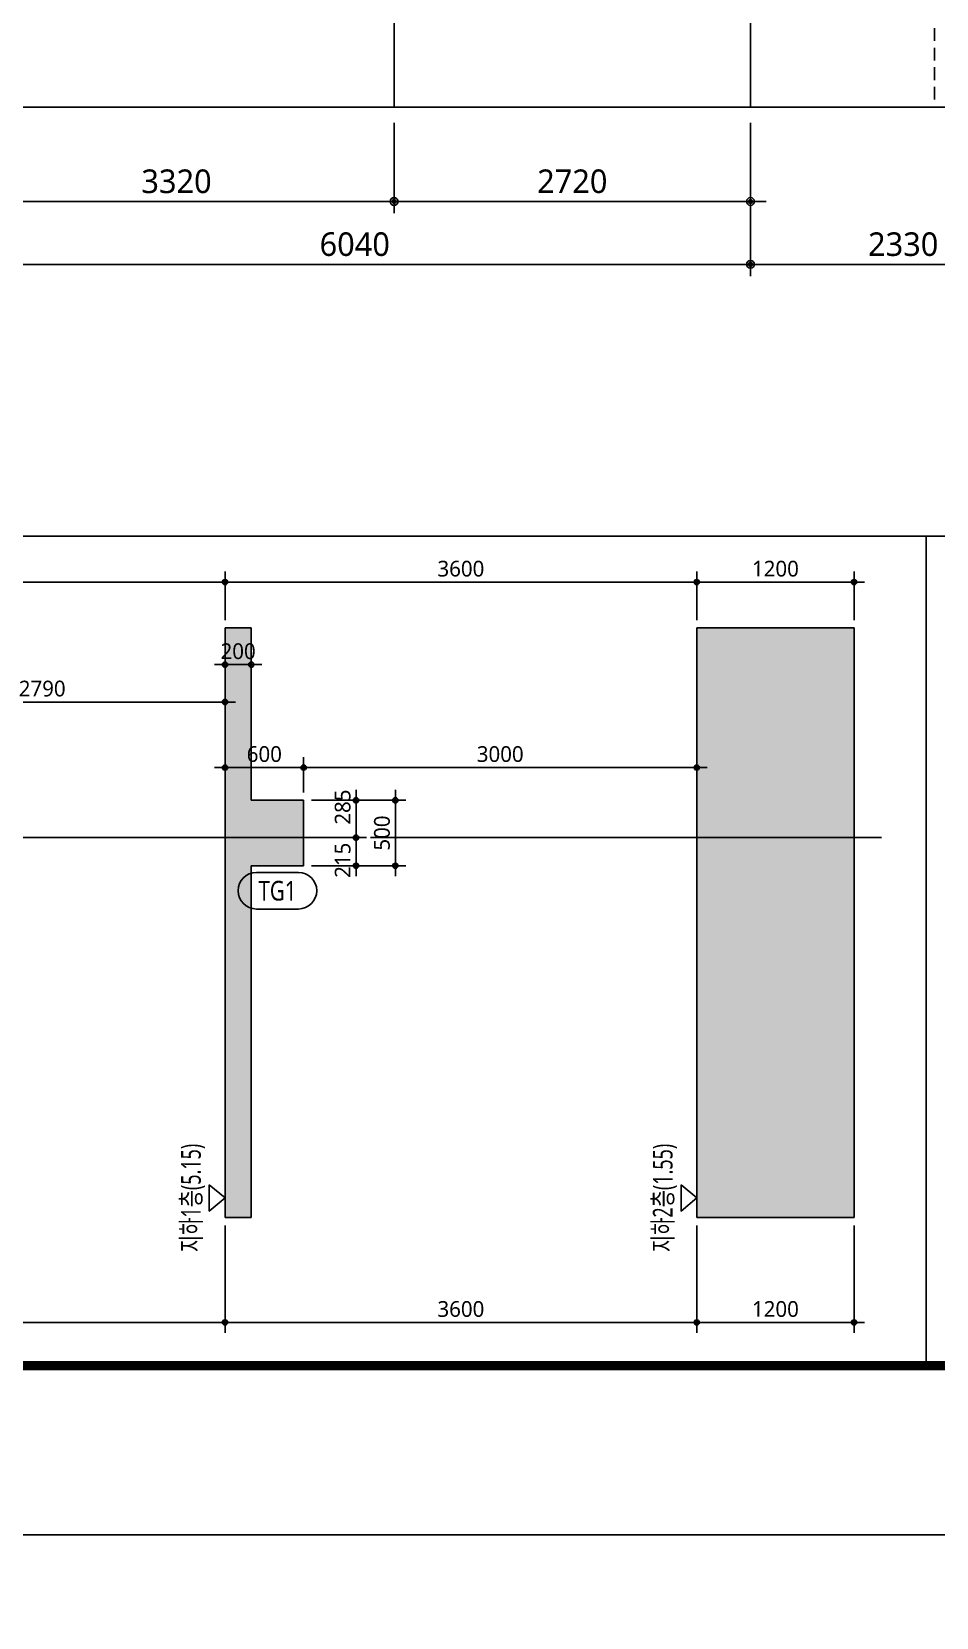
# Model space of a CAD drawing. Header units: millimetres. Extents: x 350420 to 672135, y -312840 to -44390.
# Drawn here: x 532805 to 539707, y -80660 to -68560 of the extents above; entities that cross this region are included whole.
import ezdxf
from ezdxf.enums import TextEntityAlignment as Align
from ezdxf.xclip import XClip

# ---------------------------------------------------------------- set-up
doc = ezdxf.new("R2010")
doc.units = ezdxf.units.MM
doc.header["$LTSCALE"] = 65
doc.header["$XCLIPFRAME"] = 0
doc.linetypes.add('CEN', pattern=[62, 60, -1, 0, -1])
doc.linetypes.add('XS-지하주차장$0$HID', pattern=[2.3, 1.5, -0.8])
doc.layers.get('Defpoints').update_dxf_attribs({"color": 145})
for name, color, linetype in [('253', 253, 'Continuous'), ('CEN', 1, 'CEN'), ('DIM', 7, 'Continuous'), ('FORM_고양장항A-1BL-S-성능$0$FORM', 7, 'Continuous'), ('LEADER', 7, 'Continuous'), ('M', 7, 'Continuous'), ('NAME-B', 6, 'Continuous'), ('SEC', 2, 'Continuous'), ('XS-지하주차장$0$G', 4, 'XS-지하주차장$0$HID')]:
    doc.layers.add(name, color=color, linetype=linetype)
for name, color, linetype, plot in [('DEFPOINT', 144, 'Continuous', False), ('FORM_고양장항A-1BL-S-성능$0$DEFPOINT', 144, 'Continuous', False), ('XS-지하주차장$0$1215', 181, 'XS-지하주차장$0$HID', False)]:
    doc.layers.add(name, color=color, linetype=linetype, plot=plot)
doc.layers.add('TEXT', color=3, linetype='Continuous', lineweight=9)
doc.styles.add('맑은고딕', font='malgun.ttf')
doc.dimstyles.new('DIM_40', dxfattribs={"dimscale": 40, "dimtxt": 3, "dimasz": 1, "dimexe": 2, "dimexo": 1.5, "dimgap": 1, "dimtad": 1, "dimdec": 0, "dimzin": 0, "dimdsep": 46, "dimtxsty": '맑은고딕', "dimblk1": 'DIMDOT', "dimblk2": 'DIMDOT', "dimsah": 1, "dimcen": 0.09, "dimdle": 2, "dimclrd": 7, "dimclre": 7, "dimclrt": 6, "dimadec": 0, "dimazin": 0, "dimtfac": 1, "dimtdec": 0, "dimtix": 1, "dimtmove": 2, "dimatfit": 3, "dimldrblk": 'DIMDOT', "dimfxl": 0, "dimtolj": 1, "dimtzin": 0, "dimarcsym": 0})
doc.dimstyles.new('DIM_60', dxfattribs={"dimscale": 60, "dimtxt": 3, "dimasz": 1, "dimexe": 1.5, "dimexo": 2, "dimgap": 1, "dimtad": 1, "dimdec": 0, "dimzin": 0, "dimdsep": 46, "dimtxsty": '맑은고딕', "dimblk1": 'DIMDOT', "dimblk2": 'DIMDOT', "dimsah": 1, "dimcen": 0.09, "dimdle": 2, "dimclrd": 7, "dimclre": 7, "dimclrt": 3, "dimadec": 0, "dimazin": 0, "dimtfac": 1, "dimtdec": 0, "dimtix": 1, "dimtmove": 2, "dimatfit": 3, "dimldrblk": 'DIMDOT', "dimfxl": 0, "dimtolj": 1, "dimtzin": 0, "dimarcsym": 0})

# ---------------------------------------------------------------- blocks, each defined once
blk = doc.blocks.new('XS-지하주차장')
at = {"layer": 'XS-지하주차장$0$1215'}
blk.add_line((429311, -23852), (653968, 164077), dxfattribs=at)
at = {"layer": 'XS-지하주차장$0$G'}
blk.add_line((644610, 143025), (640110, 143025), dxfattribs=at)
blk = doc.blocks.new('DIMDOT')
at = {"layer": 'DIM', "linetype": 'Continuous'}
blk.add_line((-2, 0), (2, 0), dxfattribs=at)
for radius in [0.5, 0.25]:
    blk.add_circle((0, 0), radius, dxfattribs=at)
blk = doc.blocks.new('*D1194')
at = {"layer": 'Defpoints', "color": 0, "linetype": 'Continuous', "transparency": 16777216}
for p in [(532250, -69135), (538290, -69135), (538290, -70335)]:
    blk.add_point(p, dxfattribs=at)
at = {"layer": 'DIM', "color": 7, "linetype": 'Continuous', "lineweight": -2, "transparency": 16777216}
for p, q in [((532250, -69255), (532250, -70425)), ((538290, -69255), (538290, -70425)), ((532310, -70335), (538230, -70335))]:
    blk.add_line(p, q, dxfattribs=at)
at = {"layer": 'DIM', "color": 7, "linetype": 'Continuous', "lineweight": -2, "transparency": 16777216, "xscale": 60, "yscale": 60, "zscale": 60, "rotation": 180}
blk.add_blockref('DIMDOT', (532250, -70335), dxfattribs=at)
at = {"layer": 'DIM', "color": 7, "linetype": 'Continuous', "lineweight": -2, "transparency": 16777216, "xscale": 60, "yscale": 60, "zscale": 60}
blk.add_blockref('DIMDOT', (538290, -70335), dxfattribs=at)
at = {"layer": 'DIM', "color": 3, "linetype": 'Continuous', "transparency": 16777216, "insert": (535270, -70182), "char_height": 180, "attachment_point": 5, "style": '맑은고딕'}
blk.add_mtext('\\A1;6040', dxfattribs=at)
blk = doc.blocks.new('*D1195')
at = {"layer": 'Defpoints', "color": 0, "linetype": 'Continuous', "transparency": 16777216}
for p in [(535570, -69135), (538290, -69135), (538290, -69855)]:
    blk.add_point(p, dxfattribs=at)
at = {"layer": 'DIM', "color": 7, "linetype": 'Continuous', "lineweight": -2, "transparency": 16777216}
for p, q in [((535570, -69255), (535570, -69945)), ((538290, -69255), (538290, -69945)), ((535630, -69855), (538230, -69855))]:
    blk.add_line(p, q, dxfattribs=at)
at = {"layer": 'DIM', "color": 7, "linetype": 'Continuous', "lineweight": -2, "transparency": 16777216, "xscale": 60, "yscale": 60, "zscale": 60, "rotation": 180}
blk.add_blockref('DIMDOT', (535570, -69855), dxfattribs=at)
at = {"layer": 'DIM', "color": 7, "linetype": 'Continuous', "lineweight": -2, "transparency": 16777216, "xscale": 60, "yscale": 60, "zscale": 60}
blk.add_blockref('DIMDOT', (538290, -69855), dxfattribs=at)
at = {"layer": 'DIM', "color": 3, "linetype": 'Continuous', "transparency": 16777216, "insert": (536930, -69702), "char_height": 180, "attachment_point": 5, "style": '맑은고딕'}
blk.add_mtext('\\A1;2720', dxfattribs=at)
blk = doc.blocks.new('*D1196')
at = {"layer": 'Defpoints', "color": 0, "linetype": 'Continuous', "transparency": 16777216}
for p in [(532250, -69135), (535570, -69135), (532250, -69855)]:
    blk.add_point(p, dxfattribs=at)
at = {"layer": 'DIM', "color": 7, "linetype": 'Continuous', "lineweight": -2, "transparency": 16777216}
for p, q in [((532250, -69255), (532250, -69945)), ((535570, -69255), (535570, -69945)), ((535510, -69855), (532310, -69855))]:
    blk.add_line(p, q, dxfattribs=at)
at = {"layer": 'DIM', "color": 7, "linetype": 'Continuous', "lineweight": -2, "transparency": 16777216, "xscale": 60, "yscale": 60, "zscale": 60, "rotation": 180}
blk.add_blockref('DIMDOT', (532250, -69855), dxfattribs=at)
at = {"layer": 'DIM', "color": 7, "linetype": 'Continuous', "lineweight": -2, "transparency": 16777216, "xscale": 60, "yscale": 60, "zscale": 60}
blk.add_blockref('DIMDOT', (535570, -69855), dxfattribs=at)
at = {"layer": 'DIM', "color": 3, "linetype": 'Continuous', "transparency": 16777216, "insert": (533910, -69702), "char_height": 180, "attachment_point": 5, "style": '맑은고딕'}
blk.add_mtext('\\A1;3320', dxfattribs=at)
blk = doc.blocks.new('*D1197')
at = {"layer": 'Defpoints', "color": 0, "linetype": 'Continuous', "transparency": 16777216}
for p in [(538290, -69135), (540620, -69135), (538290, -70335)]:
    blk.add_point(p, dxfattribs=at)
at = {"layer": 'DIM', "color": 7, "linetype": 'Continuous', "lineweight": -2, "transparency": 16777216}
for p, q in [((538290, -69255), (538290, -70425)), ((540620, -69255), (540620, -70425)), ((540560, -70335), (538350, -70335))]:
    blk.add_line(p, q, dxfattribs=at)
at = {"layer": 'DIM', "color": 7, "linetype": 'Continuous', "lineweight": -2, "transparency": 16777216, "xscale": 60, "yscale": 60, "zscale": 60, "rotation": 180}
blk.add_blockref('DIMDOT', (538290, -70335), dxfattribs=at)
at = {"layer": 'DIM', "color": 7, "linetype": 'Continuous', "lineweight": -2, "transparency": 16777216, "xscale": 60, "yscale": 60, "zscale": 60}
blk.add_blockref('DIMDOT', (540620, -70335), dxfattribs=at)
at = {"layer": 'DIM', "color": 3, "linetype": 'Continuous', "transparency": 16777216, "insert": (539455, -70182), "char_height": 180, "attachment_point": 5, "style": '맑은고딕'}
blk.add_mtext('\\A1;2330', dxfattribs=at)
blk = doc.blocks.new('FORM_고양장항A-1BL-S-성능')
at = {"layer": 'FORM_고양장항A-1BL-S-성능$0$DEFPOINT'}
blk.add_lwpolyline([(0, 594), (0, 0), (841, 0), (841, 594), (0, 594)], dxfattribs=at)
at = {"layer": 'FORM_고양장항A-1BL-S-성능$0$FORM'}
for points in [[(25, 573), (25, 21), (757, 21), (757, 573)], [(26, 572), (26, 22), (756, 22), (756, 572)]]:
    blk.add_lwpolyline(points, close=True, dxfattribs=at)
at = {"layer": 'FORM_고양장항A-1BL-S-성능$0$FORM', "const_width": 1}
blk.add_lwpolyline([(25.5, 572.5), (25.5, 21.5), (756.5, 21.5), (756.5, 572.5)], close=True, dxfattribs=at)
blk = doc.blocks.new('*D1013')
at = {"layer": 'Defpoints', "color": 0, "transparency": 16777216}
for p in [(537880, -77610), (539080, -77610), (539080, -78410)]:
    blk.add_point(p, dxfattribs=at)
at = {"layer": 'DIM', "color": 7, "lineweight": -2, "transparency": 16777216}
for p, q in [((537880, -77670), (537880, -78490)), ((539080, -77670), (539080, -78490)), ((537920, -78410), (539040, -78410))]:
    blk.add_line(p, q, dxfattribs=at)
at = {"layer": 'DIM', "color": 7, "lineweight": -2, "transparency": 16777216, "xscale": 40, "yscale": 40, "zscale": 40, "rotation": 180}
blk.add_blockref('DIMDOT', (537880, -78410), dxfattribs=at)
at = {"layer": 'DIM', "color": 7, "lineweight": -2, "transparency": 16777216, "xscale": 40, "yscale": 40, "zscale": 40}
blk.add_blockref('DIMDOT', (539080, -78410), dxfattribs=at)
at = {"layer": 'DIM', "color": 6, "transparency": 16777216, "insert": (538480, -78308), "char_height": 120, "attachment_point": 5, "style": '맑은고딕'}
blk.add_mtext('\\A1;1200', dxfattribs=at)
blk = doc.blocks.new('*D1014')
at = {"layer": 'Defpoints', "color": 0, "transparency": 16777216}
for p in [(534280, -77610), (537880, -77610), (534280, -78410)]:
    blk.add_point(p, dxfattribs=at)
at = {"layer": 'DIM', "color": 7, "lineweight": -2, "transparency": 16777216}
for p, q in [((534280, -77670), (534280, -78490)), ((537880, -77670), (537880, -78490)), ((537840, -78410), (534320, -78410))]:
    blk.add_line(p, q, dxfattribs=at)
at = {"layer": 'DIM', "color": 7, "lineweight": -2, "transparency": 16777216, "xscale": 40, "yscale": 40, "zscale": 40, "rotation": 180}
blk.add_blockref('DIMDOT', (534280, -78410), dxfattribs=at)
at = {"layer": 'DIM', "color": 7, "lineweight": -2, "transparency": 16777216, "xscale": 40, "yscale": 40, "zscale": 40}
blk.add_blockref('DIMDOT', (537880, -78410), dxfattribs=at)
at = {"layer": 'DIM', "color": 6, "transparency": 16777216, "insert": (536080, -78308), "char_height": 120, "attachment_point": 5, "style": '맑은고딕'}
blk.add_mtext('\\A1;3600', dxfattribs=at)
blk = doc.blocks.new('*D1020')
at = {"layer": 'Defpoints', "color": 0, "transparency": 16777216}
for p in [(530030, -77610), (534280, -77610), (534280, -78410)]:
    blk.add_point(p, dxfattribs=at)
at = {"layer": 'DIM', "color": 7, "lineweight": -2, "transparency": 16777216}
for p, q in [((530030, -77670), (530030, -78490)), ((534280, -77670), (534280, -78490)), ((530070, -78410), (534240, -78410))]:
    blk.add_line(p, q, dxfattribs=at)
at = {"layer": 'DIM', "color": 7, "lineweight": -2, "transparency": 16777216, "xscale": 40, "yscale": 40, "zscale": 40, "rotation": 180}
blk.add_blockref('DIMDOT', (530030, -78410), dxfattribs=at)
at = {"layer": 'DIM', "color": 7, "lineweight": -2, "transparency": 16777216, "xscale": 40, "yscale": 40, "zscale": 40}
blk.add_blockref('DIMDOT', (534280, -78410), dxfattribs=at)
at = {"layer": 'DIM', "color": 6, "transparency": 16777216, "insert": (532155, -78308), "char_height": 120, "attachment_point": 5, "style": '맑은고딕'}
blk.add_mtext('\\A1;4250', dxfattribs=at)
blk = doc.blocks.new('*D1021')
at = {"layer": 'Defpoints', "color": 0, "transparency": 16777216}
for p in [(534280, -74175), (534280, -74425), (534880, -74425)]:
    blk.add_point(p, dxfattribs=at)
at = {"layer": 'DIM', "color": 7, "lineweight": -2, "transparency": 16777216}
for p, q in [((534280, -74365), (534280, -74095)), ((534840, -74175), (534320, -74175)), ((534880, -74365), (534880, -74095))]:
    blk.add_line(p, q, dxfattribs=at)
at = {"layer": 'DIM', "color": 7, "lineweight": -2, "transparency": 16777216, "xscale": 40, "yscale": 40, "zscale": 40, "rotation": 180}
blk.add_blockref('DIMDOT', (534280, -74175), dxfattribs=at)
at = {"layer": 'DIM', "color": 7, "lineweight": -2, "transparency": 16777216, "xscale": 40, "yscale": 40, "zscale": 40}
blk.add_blockref('DIMDOT', (534880, -74175), dxfattribs=at)
at = {"layer": 'DIM', "color": 6, "transparency": 16777216, "insert": (534580, -74073), "char_height": 120, "attachment_point": 5, "style": '맑은고딕'}
blk.add_mtext('\\A1;600', dxfattribs=at)
blk = doc.blocks.new('*D1023')
at = {"layer": 'Defpoints', "color": 0, "transparency": 16777216}
for p in [(534880, -74710), (535280, -74710), (534880, -74925)]:
    blk.add_point(p, dxfattribs=at)
at = {"layer": 'DIM', "color": 7, "lineweight": -2, "transparency": 16777216}
for p, q in [((535280, -74670), (535280, -74630)), ((534940, -74710), (535360, -74710)), ((535280, -74925), (535280, -74710)), ((534940, -74925), (535360, -74925)), ((535280, -74965), (535280, -75005))]:
    blk.add_line(p, q, dxfattribs=at)
at = {"layer": 'DIM', "color": 7, "lineweight": -2, "transparency": 16777216, "xscale": 40, "yscale": 40, "zscale": 40}
for p, rotation in [((535280, -74710), 270), ((535280, -74925), 90)]:
    blk.add_blockref('DIMDOT', p, dxfattribs=dict(at, rotation=rotation))
at = {"layer": 'DIM', "color": 6, "transparency": 16777216, "insert": (535178, -74883), "char_height": 120, "attachment_point": 5, "rotation": 90, "style": '맑은고딕'}
blk.add_mtext('\\A1;215', dxfattribs=at)
blk = doc.blocks.new('*D1024')
at = {"layer": 'Defpoints', "color": 0, "transparency": 16777216}
for p in [(534880, -74425), (535580, -74425), (534880, -74925)]:
    blk.add_point(p, dxfattribs=at)
at = {"layer": 'DIM', "color": 7, "lineweight": -2, "transparency": 16777216}
for p, q in [((534940, -74425), (535660, -74425)), ((535580, -74885), (535580, -74465)), ((534940, -74925), (535660, -74925))]:
    blk.add_line(p, q, dxfattribs=at)
at = {"layer": 'DIM', "color": 7, "lineweight": -2, "transparency": 16777216, "xscale": 40, "yscale": 40, "zscale": 40}
for p, rotation in [((535580, -74425), 90), ((535580, -74925), 270)]:
    blk.add_blockref('DIMDOT', p, dxfattribs=dict(at, rotation=rotation))
at = {"layer": 'DIM', "color": 6, "transparency": 16777216, "insert": (535478, -74675), "char_height": 120, "attachment_point": 5, "rotation": 90, "style": '맑은고딕'}
blk.add_mtext('\\A1;500', dxfattribs=at)
blk = doc.blocks.new('*D1025')
at = {"layer": 'Defpoints', "color": 0, "transparency": 16777216}
for p in [(534880, -74425), (534880, -74710), (535280, -74710)]:
    blk.add_point(p, dxfattribs=at)
at = {"layer": 'DIM', "color": 7, "lineweight": -2, "transparency": 16777216}
for p, q in [((534940, -74425), (535360, -74425)), ((535280, -74465), (535280, -74670)), ((534940, -74710), (535360, -74710))]:
    blk.add_line(p, q, dxfattribs=at)
at = {"layer": 'DIM', "color": 7, "lineweight": -2, "transparency": 16777216, "xscale": 40, "yscale": 40, "zscale": 40}
for p, rotation in [((535280, -74425), 90), ((535280, -74710), 270)]:
    blk.add_blockref('DIMDOT', p, dxfattribs=dict(at, rotation=rotation))
at = {"layer": 'DIM', "color": 6, "transparency": 16777216, "insert": (535178, -74477), "char_height": 120, "attachment_point": 5, "rotation": 90, "style": '맑은고딕'}
blk.add_mtext('\\A1;285', dxfattribs=at)
blk = doc.blocks.new('*D1038')
at = {"layer": 'Defpoints', "color": 0, "transparency": 16777216}
for p in [(528830, -72760), (528830, -73110), (534280, -73110)]:
    blk.add_point(p, dxfattribs=at)
at = {"layer": 'DIM', "color": 7, "lineweight": -2, "transparency": 16777216}
for p, q in [((528830, -73050), (528830, -72680)), ((534280, -73050), (534280, -72680)), ((534240, -72760), (528870, -72760))]:
    blk.add_line(p, q, dxfattribs=at)
at = {"layer": 'DIM', "color": 7, "lineweight": -2, "transparency": 16777216, "xscale": 40, "yscale": 40, "zscale": 40, "rotation": 180}
blk.add_blockref('DIMDOT', (528830, -72760), dxfattribs=at)
at = {"layer": 'DIM', "color": 7, "lineweight": -2, "transparency": 16777216, "xscale": 40, "yscale": 40, "zscale": 40}
blk.add_blockref('DIMDOT', (534280, -72760), dxfattribs=at)
at = {"layer": 'DIM', "color": 6, "transparency": 16777216, "insert": (531555, -72658), "char_height": 120, "attachment_point": 5, "style": '맑은고딕'}
blk.add_mtext('\\A1;5450', dxfattribs=at)
blk = doc.blocks.new('*D1039')
at = {"layer": 'Defpoints', "color": 0, "transparency": 16777216}
for p in [(537880, -72760), (534280, -73110), (537880, -73110)]:
    blk.add_point(p, dxfattribs=at)
at = {"layer": 'DIM', "color": 7, "lineweight": -2, "transparency": 16777216}
for p, q in [((534280, -73050), (534280, -72680)), ((537880, -73050), (537880, -72680)), ((534320, -72760), (537840, -72760))]:
    blk.add_line(p, q, dxfattribs=at)
at = {"layer": 'DIM', "color": 7, "lineweight": -2, "transparency": 16777216, "xscale": 40, "yscale": 40, "zscale": 40, "rotation": 180}
blk.add_blockref('DIMDOT', (534280, -72760), dxfattribs=at)
at = {"layer": 'DIM', "color": 7, "lineweight": -2, "transparency": 16777216, "xscale": 40, "yscale": 40, "zscale": 40}
blk.add_blockref('DIMDOT', (537880, -72760), dxfattribs=at)
at = {"layer": 'DIM', "color": 6, "transparency": 16777216, "insert": (536080, -72658), "char_height": 120, "attachment_point": 5, "style": '맑은고딕'}
blk.add_mtext('\\A1;3600', dxfattribs=at)
blk = doc.blocks.new('*D1040')
at = {"layer": 'Defpoints', "color": 0, "transparency": 16777216}
for p in [(537880, -72760), (537880, -73110), (539080, -73110)]:
    blk.add_point(p, dxfattribs=at)
at = {"layer": 'DIM', "color": 7, "lineweight": -2, "transparency": 16777216}
for p, q in [((537880, -73050), (537880, -72680)), ((539080, -73050), (539080, -72680)), ((539040, -72760), (537920, -72760))]:
    blk.add_line(p, q, dxfattribs=at)
at = {"layer": 'DIM', "color": 7, "lineweight": -2, "transparency": 16777216, "xscale": 40, "yscale": 40, "zscale": 40, "rotation": 180}
blk.add_blockref('DIMDOT', (537880, -72760), dxfattribs=at)
at = {"layer": 'DIM', "color": 7, "lineweight": -2, "transparency": 16777216, "xscale": 40, "yscale": 40, "zscale": 40}
blk.add_blockref('DIMDOT', (539080, -72760), dxfattribs=at)
at = {"layer": 'DIM', "color": 6, "transparency": 16777216, "insert": (538480, -72658), "char_height": 120, "attachment_point": 5, "style": '맑은고딕'}
blk.add_mtext('\\A1;1200', dxfattribs=at)
blk = doc.blocks.new('*D1041')
at = {"layer": 'Defpoints', "color": 0, "transparency": 16777216}
for p in [(534280, -73390), (534280, -73590), (534480, -73590)]:
    blk.add_point(p, dxfattribs=at)
at = {"layer": 'DIM', "color": 7, "lineweight": -2, "transparency": 16777216}
for p, q in [((534280, -73530), (534280, -73310)), ((534480, -73530), (534480, -73310)), ((534240, -73390), (534200, -73390)), ((534480, -73390), (534280, -73390)), ((534520, -73390), (534560, -73390))]:
    blk.add_line(p, q, dxfattribs=at)
at = {"layer": 'DIM', "color": 7, "lineweight": -2, "transparency": 16777216, "xscale": 40, "yscale": 40, "zscale": 40}
blk.add_blockref('DIMDOT', (534280, -73390), dxfattribs=at)
at = {"layer": 'DIM', "color": 7, "lineweight": -2, "transparency": 16777216, "xscale": 40, "yscale": 40, "zscale": 40, "rotation": 180}
blk.add_blockref('DIMDOT', (534480, -73390), dxfattribs=at)
at = {"layer": 'DIM', "color": 6, "transparency": 16777216, "insert": (534380, -73288), "char_height": 120, "attachment_point": 5, "style": '맑은고딕'}
blk.add_mtext('\\A1;200', dxfattribs=at)
blk = doc.blocks.new('*D1044')
at = {"layer": 'Defpoints', "color": 0, "transparency": 16777216}
for p in [(534280, -73675), (531490, -73925), (534280, -73925)]:
    blk.add_point(p, dxfattribs=at)
at = {"layer": 'DIM', "color": 7, "lineweight": -2, "transparency": 16777216}
for p, q in [((531490, -73865), (531490, -73595)), ((531530, -73675), (534240, -73675)), ((534280, -73865), (534280, -73595))]:
    blk.add_line(p, q, dxfattribs=at)
at = {"layer": 'DIM', "color": 7, "lineweight": -2, "transparency": 16777216, "xscale": 40, "yscale": 40, "zscale": 40, "rotation": 180}
blk.add_blockref('DIMDOT', (531490, -73675), dxfattribs=at)
at = {"layer": 'DIM', "color": 7, "lineweight": -2, "transparency": 16777216, "xscale": 40, "yscale": 40, "zscale": 40}
blk.add_blockref('DIMDOT', (534280, -73675), dxfattribs=at)
at = {"layer": 'DIM', "color": 6, "transparency": 16777216, "insert": (532885, -73573), "char_height": 120, "attachment_point": 5, "style": '맑은고딕'}
blk.add_mtext('\\A1;2790', dxfattribs=at)
blk = doc.blocks.new('*D1045')
at = {"layer": 'Defpoints', "color": 0, "transparency": 16777216}
for p in [(537880, -74175), (534880, -74425), (537880, -74425)]:
    blk.add_point(p, dxfattribs=at)
at = {"layer": 'DIM', "color": 7, "lineweight": -2, "transparency": 16777216}
for p, q in [((534880, -74365), (534880, -74095)), ((534920, -74175), (537840, -74175)), ((537880, -74365), (537880, -74095))]:
    blk.add_line(p, q, dxfattribs=at)
at = {"layer": 'DIM', "color": 7, "lineweight": -2, "transparency": 16777216, "xscale": 40, "yscale": 40, "zscale": 40, "rotation": 180}
blk.add_blockref('DIMDOT', (534880, -74175), dxfattribs=at)
at = {"layer": 'DIM', "color": 7, "lineweight": -2, "transparency": 16777216, "xscale": 40, "yscale": 40, "zscale": 40}
blk.add_blockref('DIMDOT', (537880, -74175), dxfattribs=at)
at = {"layer": 'DIM', "color": 6, "transparency": 16777216, "insert": (536380, -74073), "char_height": 120, "attachment_point": 5, "style": '맑은고딕'}
blk.add_mtext('\\A1;3000', dxfattribs=at)

msp = doc.modelspace()

# ---------------------------------------------------------------- hatches: boundary and pattern name
at = {"layer": '253'}
h = msp.add_hatch(color=256, dxfattribs=at)
h.dxf.hatch_style = 1
h.paths.add_polyline_path([(534480, -77610), (534280, -77610), (534280, -73110), (534480, -73110), (534480, -74425), (534880, -74425), (534880, -74925), (534480, -74925)])
h = msp.add_hatch(color=256, dxfattribs=at)
h.dxf.hatch_style = 1
h.paths.add_polyline_path([(539080, -77610), (537880, -77610), (537880, -73110), (539080, -73110)])

# ---------------------------------------------------------------- linework, layer by layer
for p, q in [((534480, -73110), (534280, -73110)), ((539080, -73110), (537880, -73110)), ((534480, -77610), (534280, -77610)), ((539080, -77610), (537880, -77610))]:
    msp.add_line(p, q, dxfattribs=at)
at = {"layer": 'CEN'}
for p, q in [((535570, -67635), (535570, -69135)), ((538290, -67635), (538290, -69135)), ((534280, -73110), (534280, -77610)), ((537880, -73110), (537880, -77610)), ((527330, -74710), (539295, -74710))]:
    msp.add_line(p, q, dxfattribs=at)
at = {"layer": 'DEFPOINT'}
for points in [[(510830, -46510), (542870, -46510), (542870, -70335), (510830, -70335)], [(512630, -47710), (541070, -47710), (541070, -69135), (512630, -69135)]]:
    msp.add_lwpolyline(points, close=True, dxfattribs=at)
at = {"layer": 'LEADER', "color": 7}
msp.add_line((539630, -78710), (539630, -72410), dxfattribs=at)
msp.add_lwpolyline([(540130, -72410), (526630, -72410), (526630, -78710), (540130, -78710)], close=True, dxfattribs=at)
at = {"layer": 'LEADER'}
for points in [[(534160, -77360), (534280, -77460), (534160, -77560)], [(537760, -77360), (537880, -77460), (537760, -77560)]]:
    msp.add_lwpolyline(points, close=True, dxfattribs=at)
at = {"layer": 'M'}
msp.add_lwpolyline([(534520, -74975), (534840, -74975, -1), (534840, -75255), (534520, -75255, -1)], format="xyb", close=True, dxfattribs=at)
at = {"layer": 'SEC'}
for p, q in [((534280, -77610), (534280, -73110)), ((534480, -73110), (534480, -74425)), ((537880, -73110), (537880, -77610)), ((539080, -73110), (539080, -77610)), ((534480, -74425), (534880, -74425)), ((534880, -74925), (534880, -74425)), ((534480, -74925), (534480, -77610)), ((534480, -74925), (534880, -74925))]:
    msp.add_line(p, q, dxfattribs=at)

# ---------------------------------------------------------------- block references
at = {"xscale": 60, "yscale": 60, "zscale": 60}
msp.add_blockref('FORM_고양장항A-1BL-S-성능', (508270, -80030), dxfattribs=at)
ref = msp.add_blockref('XS-지하주차장', (682720, -712245), dxfattribs=dict(rotation=90))
XClip(ref).set_block_clipping_path([(643110.0000000001, 141650.0000000187), (664534.9999999981, 170090.00000001)])

# ---------------------------------------------------------------- texts
at = {"layer": 'NAME-B', "style": '맑은고딕', "width": 0.8}
msp.add_text('TG1', height=150, dxfattribs=at).set_placement((534680, -75115), align=Align.MIDDLE)
at = {"layer": 'TEXT', "style": '맑은고딕', "width": 0.7}
for s, p in [('지하1층(5.15)', (534020, -77460)), ('지하2층(1.55)', (537620, -77460))]:
    msp.add_text(s, height=150, rotation=90, dxfattribs=at).set_placement(p, align=Align.MIDDLE_CENTER)

# ---------------------------------------------------------------- dimensions: what is measured, and where the dimension line sits
at = {"layer": 'DIM', "linetype": 'Continuous'}
for base, p1, picture, middle in [((538290, -70335), (532250, -69135), '*D1194', (535270, -70182)), ((538290, -69855), (535570, -69135), '*D1195', (536930, -69702))]:
    dim = msp.add_linear_dim(base=base, p1=p1, p2=(538290, -69135), dimstyle='DIM_60', dxfattribs=at)
    dim.commit()
    dim.dimension.update_dxf_attribs({"geometry": picture, "text_midpoint": middle})
for base, p1, p2, picture, middle in [((532250, -69855), (535570, -69135), (532250, -69135), '*D1196', (533910, -69702)), ((538290, -70335), (540620, -69135), (538290, -69135), '*D1197', (539455, -70182))]:
    dim = msp.add_linear_dim(base=base, p1=p1, p2=p2, angle=180, dimstyle='DIM_60', dxfattribs=at)
    dim.commit()
    dim.dimension.update_dxf_attribs({"geometry": picture, "text_midpoint": middle})
at = {"layer": 'DIM'}
for base, p1, p2, angle, picture, middle in [((528830, -72760), (534280, -73110), (528830, -73110), 180, '*D1038', (531555, -72658)), ((537880, -72760), (539080, -73110), (537880, -73110), 180, '*D1040', (538480, -72657.6)), ((534280, -73389.7), (534480, -73589.7), (534280, -73589.7), 180, '*D1041', (534380, -73287.7)), ((534280, -74175), (534880, -74425), (534280, -74425), 180, '*D1021', (534580, -74073)), ((535580, -74425), (534880, -74925), (534880, -74425), 90, '*D1024', (535478, -74675)), ((534280, -78410), (537880, -77610), (534280, -77610), 180, '*D1014', (536080, -78308))]:
    dim = msp.add_linear_dim(base=base, p1=p1, p2=p2, angle=angle, dimstyle='DIM_40', dxfattribs=at)
    dim.commit()
    dim.dimension.update_dxf_attribs({"geometry": picture, "text_midpoint": middle})
for base, p1, p2, picture, middle in [((537880, -72760), (534280, -73110), (537880, -73110), '*D1039', (536080, -72658)), ((534280, -73675), (531490, -73925), (534280, -73925), '*D1044', (532885, -73573)), ((537880, -74175), (534880, -74425), (537880, -74425), '*D1045', (536380, -74073)), ((534280, -78410), (530030, -77610), (534280, -77610), '*D1020', (532155, -78308)), ((539080, -78410), (537880, -77610), (539080, -77610), '*D1013', (538480, -78307.6))]:
    dim = msp.add_linear_dim(base=base, p1=p1, p2=p2, dimstyle='DIM_40', dxfattribs=at)
    dim.commit()
    dim.dimension.update_dxf_attribs({"geometry": picture, "text_midpoint": middle})
for p1, angle, picture, middle in [((534880, -74425), 270, '*D1025', (535178, -74476.8)), ((534880, -74925), 90, '*D1023', (535177.7, -74882.5))]:
    dim = msp.add_linear_dim(base=(535280, -74710), p1=p1, p2=(534880, -74710), angle=angle, dimstyle='DIM_40', dxfattribs=at)
    dim.commit()
    dim.dimension.update_dxf_attribs({"geometry": picture, "text_midpoint": middle, "dimtype": 160})

doc.saveas('drawing.dxf')
